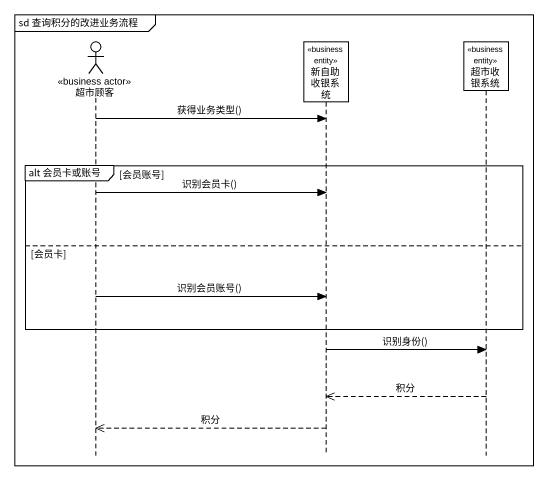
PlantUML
@startuml
mainframe sd 查询积分的改进业务流程
hide footbox
actor 超市顾客 <<business actor>>
participant 新自助收银系统 <<business entity>>
participant 超市收银系统 <<business entity>>

超市顾客 -> 新自助收银系统 : 获得业务类型()
group alt 会员卡或账号 [会员账号]
  超市顾客 -> 新自助收银系统 : 识别会员卡()
else 会员卡
  超市顾客 -> 新自助收银系统 : 识别会员账号()
end
新自助收银系统 -> 超市收银系统 : 识别身份()
超市收银系统 -->> 新自助收银系统 : 积分
新自助收银系统 -->> 超市顾客 : 积分
@enduml
